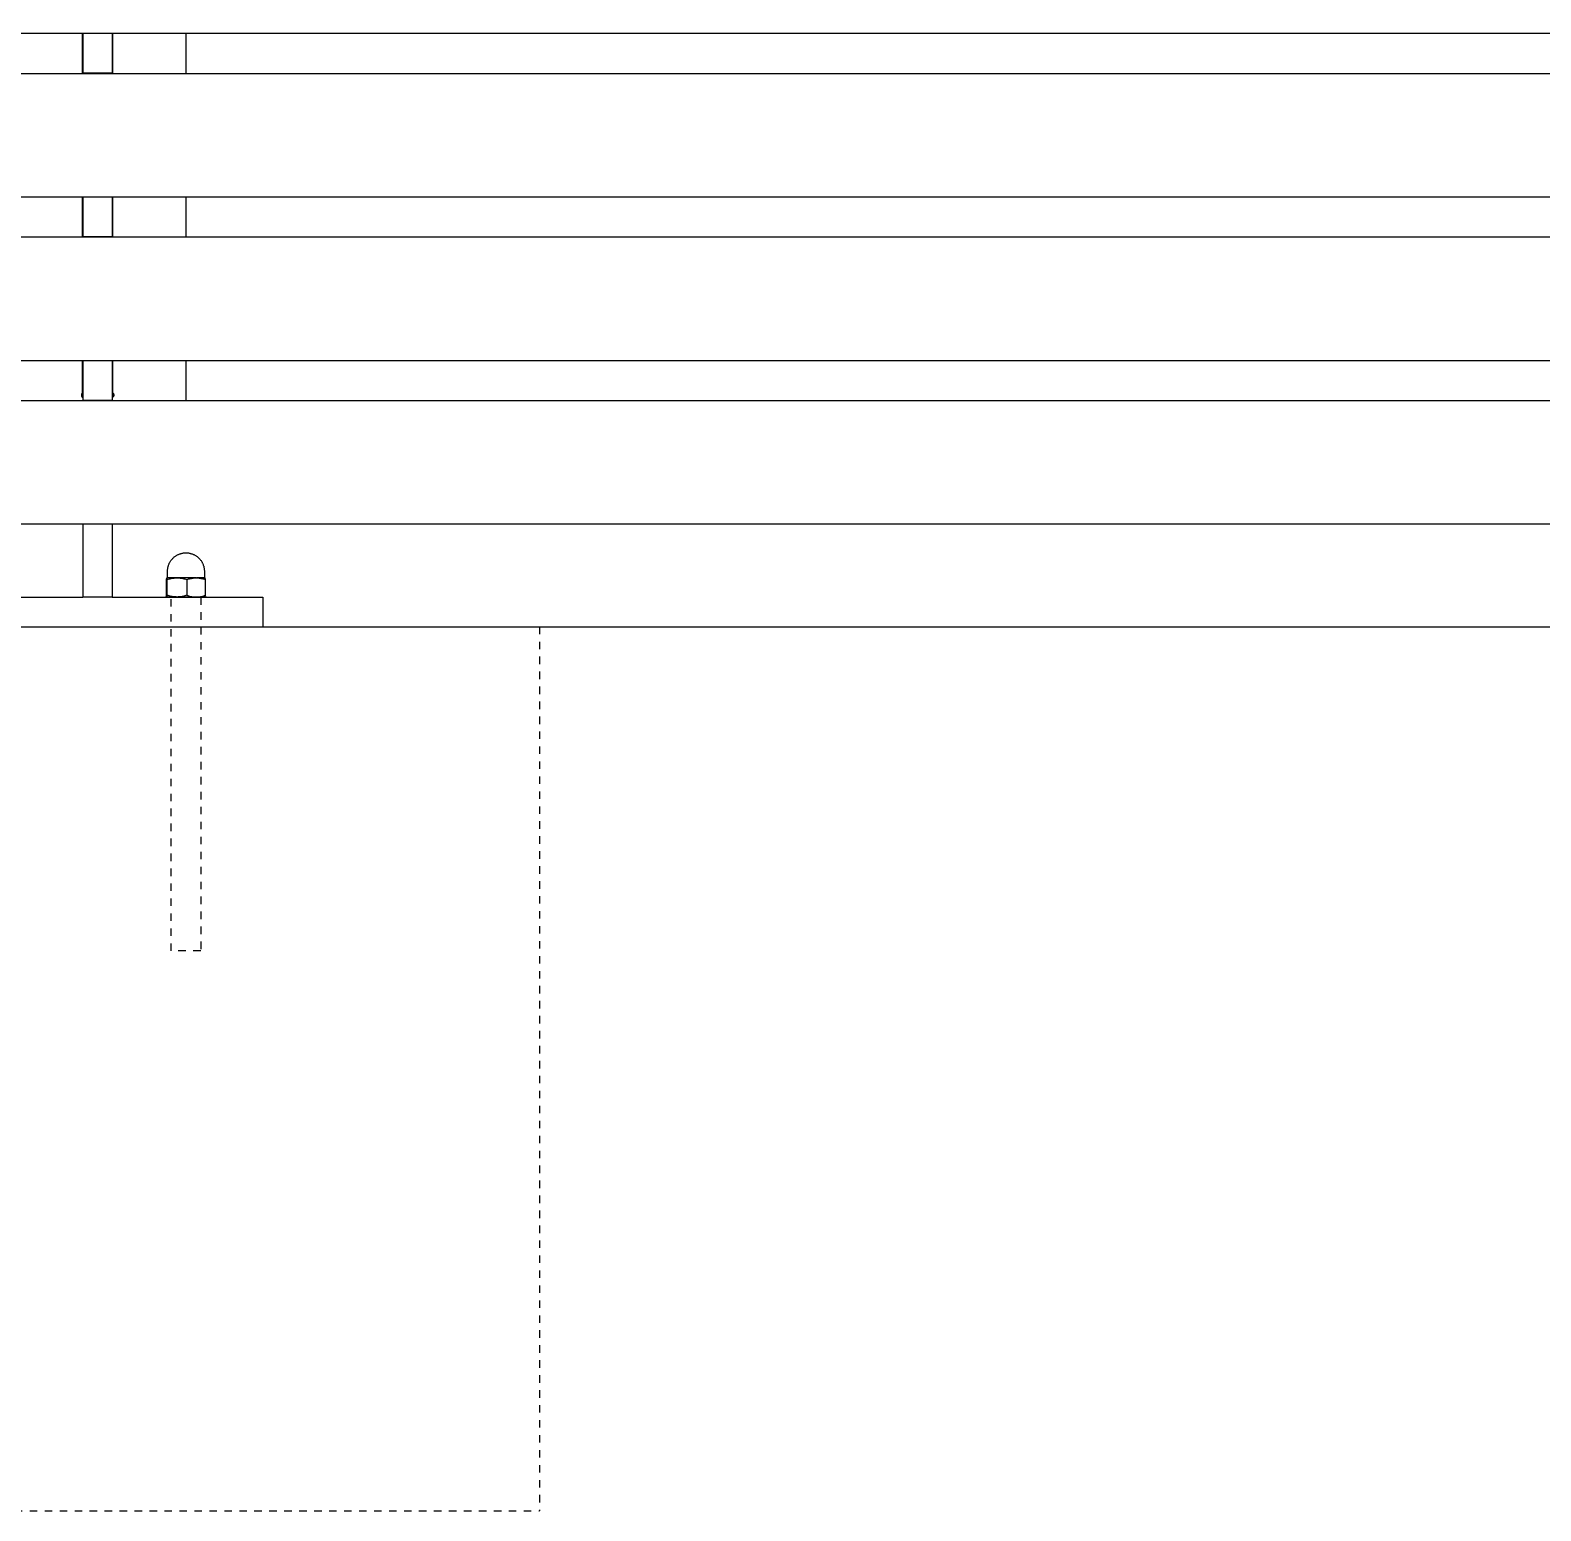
# Model space of a CAD drawing. Header units: inches. Extents: x -12 to 193, y -19 to 105.
# Drawn here: x 31.85 to 52.03, y 75.2 to 94.98 of the extents above; entities that cross this region are included whole.
import ezdxf

# ---------------------------------------------------------------- set-up
doc = ezdxf.new("R2010")
doc.units = ezdxf.units.IN
doc.linetypes.add('HIDDEN', pattern=[1.905, 1.27, -0.635])
for name, color, linetype, lineweight in [('ZANO_R', 7, 'Continuous', 0), ('ZANO_R_przerywana', 250, 'HIDDEN', 0), ('ZANO_W', 1, 'Continuous', 0)]:
    doc.layers.add(name, color=color, linetype=linetype, lineweight=lineweight)
doc.styles.get("Standard").update_dxf_attribs({"font": 'arial.ttf'})
doc.dimstyles.new('amerykanie', dxfattribs={"dimtxt": 50, "dimasz": 50, "dimexe": 0.5, "dimexo": 0.5, "dimgap": 1, "dimtad": 1, "dimdec": 0, "dimzin": 0, "dimlunit": 5, "dimtxsty": 'Standard', "dimcen": 0.09, "dimclrd": 1, "dimclre": 1, "dimclrt": 1, "dimazin": 0, "dimtfac": 1, "dimtdec": 0, "dimtmove": 0, "dimatfit": 3, "dimfxl": 1, "dimtzin": 0, "dimarcsym": 1})

# ---------------------------------------------------------------- blocks, each defined once
blk = doc.blocks.new('*D370')
at = {"layer": 'ZANO_W', "color": 1, "lineweight": -2}
blk.add_line((171.961, 90.223), (171.519, 93.512), dxfattribs=at)
for start, end in [(78.719, 88.1805), (97.6419, 180), (189.4614, 198.9229)]:
    blk.add_arc((172.392, 87.008), 6.063, start, end, dxfattribs=at)
at = {"layer": 'ZANO_W', "color": 1}
for points in [[(172.576, 93.234), (172.593, 92.901), (171.586, 93.017)], [(166.578, 86.025), (166.246, 85.997), (166.33, 87.008)]]:
    blk.add_solid(points, dxfattribs=at)
at = {"layer": 'ZANO_W', "color": 1, "insert": (166.82, 91.882), "char_height": 1.625, "attachment_point": 5, "rotation": 48.821}
blk.add_mtext("82%%d21'", dxfattribs=at)

msp = doc.modelspace()

# ---------------------------------------------------------------- linework, layer by layer
at = {"layer": 'ZANO_R'}
for p, q in [((68.0638, 94.93206), (-2.56608, 94.93206)), ((32.54413, 94.93206), (32.54413, 94.39932)), ((32.55201, 94.93206), (32.55201, 94.89865)), ((32.55201, 94.89865), (32.55201, 94.50845)), ((32.94571, 94.93206), (32.94571, 94.89865)), ((32.94571, 94.89865), (32.94571, 94.50845)), ((32.95358, 94.39932), (32.95358, 94.93206)), ((33.92996, 94.93206), (33.92996, 94.39932)), ((32.55201, 94.50845), (32.55201, 94.40604)), ((32.94571, 94.50845), (32.94571, 94.40604)), ((-2.56608, 94.39932), (68.0638, 94.39932)), ((32.55201, 94.40604), (32.55201, 94.39932)), ((32.55201, 94.40604), (32.94571, 94.40604)), ((32.94571, 94.40604), (32.94571, 94.39932)), ((68.0638, 92.74691), (-2.56608, 92.74691)), ((32.54413, 92.74691), (32.54413, 92.21418)), ((32.55201, 92.74691), (32.55201, 92.71351)), ((32.55201, 92.71351), (32.55201, 92.32331)), ((32.94571, 92.74691), (32.94571, 92.71351)), ((32.94571, 92.71351), (32.94571, 92.32331)), ((32.95358, 92.21418), (32.95358, 92.74691)), ((33.92996, 92.74691), (33.92996, 92.21418)), ((32.55201, 92.32331), (32.55201, 92.2209)), ((32.94571, 92.32331), (32.94571, 92.2209)), ((-2.56608, 92.21418), (68.0638, 92.21418)), ((32.55201, 92.2209), (32.55201, 92.21418)), ((32.55201, 92.2209), (32.94571, 92.2209)), ((32.94571, 92.2209), (32.94571, 92.21418)), ((68.0638, 90.56177), (-2.56608, 90.56177)), ((32.54413, 90.56177), (32.54413, 90.1301)), ((32.55201, 90.56177), (32.55201, 90.52837)), ((32.55201, 90.52837), (32.55201, 90.13816)), ((32.94571, 90.56177), (32.94571, 90.52837)), ((32.94571, 90.52837), (32.94571, 90.13816)), ((32.95358, 90.1301), (32.95358, 90.56177)), ((33.92996, 90.56177), (33.92996, 90.02904)), ((-2.56608, 90.02904), (68.0638, 90.02904)), ((32.53262, 90.10358), (32.53261, 90.10224)), ((32.53261, 90.10224), (32.53264, 90.10089)), ((32.53268, 90.10493), (32.53262, 90.10358)), ((32.53264, 90.10089), (32.53272, 90.09955)), ((32.53279, 90.10627), (32.53268, 90.10493)), ((32.53272, 90.09955), (32.53284, 90.09821)), ((32.53295, 90.10761), (32.53279, 90.10627)), ((32.53284, 90.09821), (32.53302, 90.09687)), ((32.53315, 90.10894), (32.53295, 90.10761)), ((32.53302, 90.09687), (32.53323, 90.09554)), ((32.53339, 90.11026), (32.53315, 90.10894)), ((32.53323, 90.09554), (32.5335, 90.09422)), ((32.53369, 90.11157), (32.53339, 90.11026)), ((32.5335, 90.09422), (32.53381, 90.09291)), ((32.53402, 90.11288), (32.53369, 90.11157)), ((32.53381, 90.09291), (32.53416, 90.09161)), ((32.53441, 90.11417), (32.53402, 90.11288)), ((32.53405, 90.11298), (32.53442, 90.11173)), ((32.53416, 90.09161), (32.53456, 90.09033)), ((32.53483, 90.11545), (32.53441, 90.11417)), ((32.53442, 90.11173), (32.53484, 90.11049)), ((32.53456, 90.09033), (32.53501, 90.08906)), ((32.5353, 90.11671), (32.53483, 90.11545)), ((32.53484, 90.11049), (32.5353, 90.10926)), ((32.53501, 90.08906), (32.53549, 90.0878)), ((32.53582, 90.11795), (32.5353, 90.11671)), ((32.5353, 90.10926), (32.5358, 90.10806)), ((32.53549, 90.0878), (32.53602, 90.08656)), ((32.5358, 90.10806), (32.53634, 90.10687)), ((32.53638, 90.11918), (32.53582, 90.11795)), ((32.53602, 90.08656), (32.5366, 90.08535)), ((32.53634, 90.10687), (32.53691, 90.1057)), ((32.53698, 90.12038), (32.53638, 90.11918)), ((32.5366, 90.08535), (32.53721, 90.08415)), ((32.53691, 90.1057), (32.53753, 90.10455)), ((32.53762, 90.12156), (32.53698, 90.12038)), ((32.53721, 90.08415), (32.53787, 90.08297)), ((32.53753, 90.10455), (32.53819, 90.10342)), ((32.5383, 90.12273), (32.53762, 90.12156)), ((32.53787, 90.08297), (32.53857, 90.08182)), ((32.53819, 90.10342), (32.53888, 90.10231)), ((32.53902, 90.12386), (32.5383, 90.12273)), ((32.53857, 90.08182), (32.5393, 90.0807)), ((32.53888, 90.10231), (32.53961, 90.10123)), ((32.53978, 90.12497), (32.53902, 90.12386)), ((32.5393, 90.0807), (32.54008, 90.07959)), ((32.53961, 90.10123), (32.54038, 90.10017)), ((32.54058, 90.12606), (32.53978, 90.12497)), ((32.54008, 90.07959), (32.54089, 90.07852)), ((32.54038, 90.10017), (32.54118, 90.09914)), ((32.54141, 90.12711), (32.54058, 90.12606)), ((32.54089, 90.07852), (32.54174, 90.07748)), ((32.54118, 90.09914), (32.54201, 90.09813)), ((32.54229, 90.12814), (32.54141, 90.12711)), ((32.54174, 90.07748), (32.54262, 90.07646)), ((32.54201, 90.09813), (32.54288, 90.09715)), ((32.54319, 90.12913), (32.54229, 90.12814)), ((32.54262, 90.07646), (32.54354, 90.07548)), ((32.54288, 90.09715), (32.54378, 90.09621)), ((32.54413, 90.1301), (32.54319, 90.12913)), ((32.54354, 90.07548), (32.5445, 90.07453)), ((32.54378, 90.09621), (32.54471, 90.09529)), ((32.5445, 90.07453), (32.54548, 90.07361)), ((32.54471, 90.09529), (32.54567, 90.09441)), ((32.54548, 90.07361), (32.5465, 90.07273)), ((32.54567, 90.09441), (32.54666, 90.09355)), ((32.5465, 90.07273), (32.54755, 90.07188)), ((32.54666, 90.09355), (32.54768, 90.09274)), ((32.54755, 90.07188), (32.54862, 90.07107)), ((32.54768, 90.09274), (32.54872, 90.09195)), ((32.54862, 90.07107), (32.54972, 90.0703)), ((32.54872, 90.09195), (32.54979, 90.0912)), ((32.54972, 90.0703), (32.55085, 90.06957)), ((32.54979, 90.0912), (32.55089, 90.09049)), ((32.55085, 90.06957), (32.55201, 90.06887)), ((32.55089, 90.09049), (32.55201, 90.08982)), ((32.55201, 90.13816), (32.55201, 90.03576)), ((32.55201, 90.03576), (32.94571, 90.03576)), ((32.94571, 90.13816), (32.94571, 90.03576)), ((32.94571, 90.08982), (32.94683, 90.09049)), ((32.94686, 90.06957), (32.94571, 90.06887)), ((32.94683, 90.09049), (32.94792, 90.0912)), ((32.94799, 90.0703), (32.94686, 90.06957)), ((32.94792, 90.0912), (32.94899, 90.09195)), ((32.94909, 90.07107), (32.94799, 90.0703)), ((32.94899, 90.09195), (32.95003, 90.09274)), ((32.95017, 90.07188), (32.94909, 90.07107)), ((32.95003, 90.09274), (32.95105, 90.09355)), ((32.95121, 90.07273), (32.95017, 90.07188)), ((32.95105, 90.09355), (32.95204, 90.09441)), ((32.95223, 90.07361), (32.95121, 90.07273)), ((32.95204, 90.09441), (32.953, 90.09529)), ((32.95322, 90.07453), (32.95223, 90.07361)), ((32.953, 90.09529), (32.95393, 90.09621)), ((32.95417, 90.07548), (32.95322, 90.07453)), ((32.95358, 90.1301), (32.95452, 90.12913)), ((32.95393, 90.09621), (32.95483, 90.09715)), ((32.95509, 90.07646), (32.95417, 90.07548)), ((32.95452, 90.12913), (32.95543, 90.12814)), ((32.95483, 90.09715), (32.9557, 90.09813)), ((32.95597, 90.07748), (32.95509, 90.07646)), ((32.95543, 90.12814), (32.9563, 90.12711)), ((32.9557, 90.09813), (32.95654, 90.09914)), ((32.95682, 90.07852), (32.95597, 90.07748)), ((32.9563, 90.12711), (32.95714, 90.12606)), ((32.95654, 90.09914), (32.95734, 90.10017)), ((32.95764, 90.07959), (32.95682, 90.07852)), ((32.95714, 90.12606), (32.95793, 90.12497)), ((32.95734, 90.10017), (32.9581, 90.10123)), ((32.95841, 90.0807), (32.95764, 90.07959)), ((32.95793, 90.12497), (32.95869, 90.12386)), ((32.9581, 90.10123), (32.95883, 90.10231)), ((32.95915, 90.08182), (32.95841, 90.0807)), ((32.95869, 90.12386), (32.95942, 90.12273)), ((32.95883, 90.10231), (32.95953, 90.10342)), ((32.95984, 90.08297), (32.95915, 90.08182)), ((32.95942, 90.12273), (32.9601, 90.12156)), ((32.95953, 90.10342), (32.96018, 90.10455)), ((32.9605, 90.08415), (32.95984, 90.08297)), ((32.9601, 90.12156), (32.96074, 90.12038)), ((32.96018, 90.10455), (32.9608, 90.1057)), ((32.96112, 90.08535), (32.9605, 90.08415)), ((32.96074, 90.12038), (32.96134, 90.11918)), ((32.9608, 90.1057), (32.96138, 90.10687)), ((32.96169, 90.08656), (32.96112, 90.08535)), ((32.96134, 90.11918), (32.9619, 90.11795)), ((32.96138, 90.10687), (32.96192, 90.10806)), ((32.96222, 90.0878), (32.96169, 90.08656)), ((32.9619, 90.11795), (32.96241, 90.11671)), ((32.96192, 90.10806), (32.96242, 90.10926)), ((32.96271, 90.08906), (32.96222, 90.0878)), ((32.96241, 90.11671), (32.96288, 90.11545)), ((32.96242, 90.10926), (32.96287, 90.11049)), ((32.96315, 90.09033), (32.96271, 90.08906)), ((32.96287, 90.11049), (32.96329, 90.11173)), ((32.96288, 90.11545), (32.96331, 90.11417)), ((32.96355, 90.09161), (32.96315, 90.09033)), ((32.96329, 90.11173), (32.96367, 90.11298)), ((32.96331, 90.11417), (32.96369, 90.11288)), ((32.96391, 90.09291), (32.96355, 90.09161)), ((32.96369, 90.11288), (32.96403, 90.11157)), ((32.96422, 90.09422), (32.96391, 90.09291)), ((32.96403, 90.11157), (32.96432, 90.11026)), ((32.96448, 90.09554), (32.96422, 90.09422)), ((32.96432, 90.11026), (32.96457, 90.10894)), ((32.9647, 90.09687), (32.96448, 90.09554)), ((32.96457, 90.10894), (32.96477, 90.10761)), ((32.96487, 90.09821), (32.9647, 90.09687)), ((32.96477, 90.10761), (32.96492, 90.10627)), ((32.96499, 90.09955), (32.96487, 90.09821)), ((32.96492, 90.10627), (32.96503, 90.10493)), ((32.96507, 90.10089), (32.96499, 90.09955)), ((32.96503, 90.10493), (32.96509, 90.10358)), ((32.96511, 90.10224), (32.96507, 90.10089)), ((32.96509, 90.10358), (32.96511, 90.10224)), ((68.0638, 88.37663), (-2.56608, 88.37663)), ((32.55201, 88.37663), (32.55201, 87.4015)), ((32.94571, 88.37663), (32.94571, 87.4015)), ((33.8717, 87.98789), (33.8799, 87.98974)), ((33.8799, 87.98974), (33.88815, 87.99131)), ((33.88815, 87.99131), (33.89645, 87.9926)), ((33.89645, 87.9926), (33.9048, 87.9936)), ((33.9048, 87.9936), (33.91317, 87.99432)), ((33.91317, 87.99432), (33.92156, 87.99475)), ((33.92156, 87.99475), (33.92996, 87.99489)), ((33.92996, 87.99489), (33.93836, 87.99475)), ((33.93836, 87.99475), (33.94675, 87.99432)), ((33.94675, 87.99432), (33.95512, 87.9936)), ((33.95512, 87.9936), (33.96346, 87.9926)), ((33.96346, 87.9926), (33.97177, 87.99131)), ((33.97177, 87.99131), (33.98002, 87.98974)), ((33.98002, 87.98974), (33.98822, 87.98789)), ((33.68619, 87.78233), (33.68747, 87.79063)), ((33.68747, 87.79063), (33.68904, 87.79889)), ((33.68904, 87.79889), (33.69089, 87.80708)), ((33.69089, 87.80708), (33.69302, 87.81521)), ((33.69302, 87.81521), (33.69542, 87.82326)), ((33.69542, 87.82326), (33.6981, 87.83123)), ((33.6981, 87.83123), (33.70105, 87.8391)), ((33.70105, 87.8391), (33.70427, 87.84686)), ((33.70427, 87.84686), (33.70775, 87.85451)), ((33.70775, 87.85451), (33.71148, 87.86203)), ((33.71148, 87.86203), (33.71548, 87.86942)), ((33.71548, 87.86942), (33.71972, 87.87668)), ((33.71972, 87.87668), (33.72421, 87.88378)), ((33.72421, 87.88378), (33.72893, 87.89073)), ((33.72893, 87.89073), (33.73389, 87.89751)), ((33.73389, 87.89751), (33.73908, 87.90411)), ((33.73908, 87.90411), (33.7445, 87.91054)), ((33.7445, 87.91054), (33.75013, 87.91678)), ((33.75013, 87.91678), (33.75597, 87.92282)), ((33.75597, 87.92282), (33.76201, 87.92866)), ((33.76201, 87.92866), (33.76825, 87.93429)), ((33.76825, 87.93429), (33.77467, 87.9397)), ((33.77467, 87.9397), (33.78128, 87.94489)), ((33.78128, 87.94489), (33.78806, 87.94985)), ((33.78806, 87.94985), (33.795, 87.95458)), ((33.795, 87.95458), (33.80211, 87.95907)), ((33.80211, 87.95907), (33.80936, 87.96331)), ((33.80936, 87.96331), (33.81675, 87.9673)), ((33.81675, 87.9673), (33.82428, 87.97104)), ((33.82428, 87.97104), (33.83193, 87.97452)), ((33.83193, 87.97452), (33.83969, 87.97773)), ((33.83969, 87.97773), (33.84756, 87.98068)), ((33.84756, 87.98068), (33.85552, 87.98336)), ((33.85552, 87.98336), (33.86357, 87.98576)), ((33.86357, 87.98576), (33.8717, 87.98789)), ((33.98822, 87.98789), (33.99635, 87.98576)), ((33.99635, 87.98576), (34.0044, 87.98336)), ((34.0044, 87.98336), (34.01236, 87.98068)), ((34.01236, 87.98068), (34.02023, 87.97773)), ((34.02023, 87.97773), (34.02799, 87.97452)), ((34.02799, 87.97452), (34.03564, 87.97104)), ((34.03564, 87.97104), (34.04316, 87.9673)), ((34.04316, 87.9673), (34.05056, 87.96331)), ((34.05056, 87.96331), (34.05781, 87.95907)), ((34.05781, 87.95907), (34.06491, 87.95458)), ((34.06491, 87.95458), (34.07186, 87.94985)), ((34.07186, 87.94985), (34.07864, 87.94489)), ((34.07864, 87.94489), (34.08525, 87.9397)), ((34.08525, 87.9397), (34.09167, 87.93429)), ((34.09167, 87.93429), (34.09791, 87.92866)), ((34.09791, 87.92866), (34.10395, 87.92282)), ((34.10395, 87.92282), (34.10979, 87.91678)), ((34.10979, 87.91678), (34.11542, 87.91054)), ((34.11542, 87.91054), (34.12083, 87.90411)), ((34.12083, 87.90411), (34.12602, 87.89751)), ((34.12602, 87.89751), (34.13098, 87.89073)), ((34.13098, 87.89073), (34.13571, 87.88378)), ((34.13571, 87.88378), (34.1402, 87.87668)), ((34.1402, 87.87668), (34.14444, 87.86942)), ((34.14444, 87.86942), (34.14843, 87.86203)), ((34.14843, 87.86203), (34.15217, 87.85451)), ((34.15217, 87.85451), (34.15565, 87.84686)), ((34.15565, 87.84686), (34.15887, 87.8391)), ((34.15887, 87.8391), (34.16181, 87.83123)), ((34.16181, 87.83123), (34.16449, 87.82326)), ((34.16449, 87.82326), (34.1669, 87.81521)), ((34.1669, 87.81521), (34.16903, 87.80708)), ((34.16903, 87.80708), (34.17087, 87.79889)), ((34.17087, 87.79889), (34.17244, 87.79063)), ((34.17244, 87.79063), (34.17373, 87.78233)), ((33.66836, 87.63739), (33.67426, 87.66024)), ((33.66836, 87.42719), (33.66836, 87.63739)), ((33.67426, 87.66024), (33.68016, 87.63739)), ((33.80715, 87.66024), (33.67444, 87.66024)), ((33.67933, 87.66027), (33.6839, 87.66497)), ((33.68016, 87.63739), (33.69283, 87.64154)), ((33.68016, 87.42719), (33.68016, 87.63739)), ((33.6839, 87.74883), (33.68404, 87.75723)), ((33.6839, 87.66497), (33.6839, 87.74883)), ((33.68404, 87.75723), (33.68447, 87.76562)), ((33.68447, 87.76562), (33.68519, 87.77399)), ((33.68519, 87.77399), (33.68619, 87.78233)), ((33.69283, 87.64154), (33.70562, 87.64528)), ((33.70562, 87.64528), (33.71853, 87.64862)), ((33.71853, 87.64862), (33.73155, 87.65154)), ((33.73155, 87.65154), (33.74464, 87.65405)), ((33.74464, 87.65405), (33.75781, 87.65613)), ((33.75781, 87.65613), (33.77104, 87.6578)), ((33.77104, 87.6578), (33.78432, 87.65904)), ((33.78432, 87.65904), (33.79763, 87.65985)), ((33.79763, 87.65985), (33.81096, 87.66024)), ((33.81096, 87.66024), (33.82428, 87.65985)), ((34.06299, 87.66024), (33.8143, 87.66024)), ((33.82428, 87.65985), (33.83759, 87.65904)), ((33.83759, 87.65904), (33.85087, 87.65779)), ((33.85087, 87.65779), (33.8641, 87.65613)), ((33.8641, 87.65613), (33.87727, 87.65405)), ((33.87727, 87.65405), (33.89037, 87.65154)), ((33.89037, 87.65154), (33.90338, 87.64862)), ((33.90338, 87.64862), (33.91629, 87.64528)), ((33.91629, 87.64528), (33.92908, 87.64154)), ((33.92908, 87.64154), (33.94176, 87.63739)), ((33.94176, 87.63739), (33.95382, 87.64153)), ((33.94176, 87.63739), (33.94176, 87.42719)), ((33.95382, 87.64153), (33.96601, 87.64527)), ((33.96601, 87.64527), (33.97833, 87.64861)), ((33.97833, 87.64861), (33.99074, 87.65153)), ((33.99074, 87.65153), (34.00325, 87.65403)), ((34.00325, 87.65403), (34.01584, 87.65612)), ((34.01584, 87.65612), (34.02848, 87.65779)), ((34.02848, 87.65779), (34.04118, 87.65903)), ((34.04118, 87.65903), (34.05391, 87.65985)), ((34.05391, 87.65985), (34.06666, 87.66024)), ((34.06666, 87.66024), (34.07941, 87.65985)), ((34.15546, 87.66024), (34.06989, 87.66024)), ((34.07941, 87.65985), (34.09214, 87.65903)), ((34.09214, 87.65903), (34.10483, 87.65778)), ((34.10483, 87.65778), (34.11748, 87.65612)), ((34.11748, 87.65612), (34.13006, 87.65403)), ((34.13006, 87.65403), (34.14257, 87.65152)), ((34.14257, 87.65152), (34.15499, 87.6486)), ((34.15499, 87.6486), (34.1673, 87.64527)), ((34.17865, 87.66024), (34.15546, 87.66024)), ((34.1673, 87.64527), (34.17949, 87.64153)), ((34.17373, 87.78233), (34.17473, 87.77399)), ((34.17473, 87.77399), (34.17545, 87.76562)), ((34.17545, 87.76562), (34.17588, 87.75723)), ((34.17588, 87.75723), (34.17602, 87.74883)), ((34.17602, 87.74883), (34.17602, 87.66497)), ((34.17602, 87.66497), (34.17602, 87.66481)), ((34.17602, 87.66481), (34.17603, 87.66465)), ((34.17603, 87.66465), (34.17604, 87.66449)), ((34.17604, 87.66449), (34.17606, 87.66433)), ((34.17606, 87.66433), (34.17609, 87.66417)), ((34.17609, 87.66417), (34.17611, 87.66402)), ((34.17611, 87.66402), (34.17615, 87.66386)), ((34.17615, 87.66386), (34.17619, 87.6637)), ((34.17619, 87.6637), (34.17623, 87.66355)), ((34.17623, 87.66355), (34.17628, 87.6634)), ((34.17628, 87.6634), (34.17634, 87.66325)), ((34.17634, 87.66325), (34.1764, 87.6631)), ((34.1764, 87.6631), (34.17647, 87.66296)), ((34.17647, 87.66296), (34.17654, 87.66281)), ((34.17654, 87.66281), (34.17661, 87.66267)), ((34.17661, 87.66267), (34.17669, 87.66253)), ((34.17669, 87.66253), (34.17678, 87.6624)), ((34.17678, 87.6624), (34.17687, 87.66227)), ((34.17687, 87.66227), (34.17696, 87.66214)), ((34.17696, 87.66214), (34.17706, 87.66201)), ((34.17706, 87.66201), (34.17716, 87.66189)), ((34.17716, 87.66189), (34.17727, 87.66177)), ((34.17727, 87.66177), (34.17738, 87.66166)), ((34.17738, 87.66166), (34.1775, 87.66154)), ((34.1775, 87.66154), (34.17762, 87.66144)), ((34.17762, 87.66144), (34.17774, 87.66133)), ((34.17774, 87.66133), (34.17786, 87.66124)), ((34.17786, 87.66124), (34.17799, 87.66114)), ((34.17799, 87.66114), (34.17812, 87.66105)), ((34.17812, 87.66105), (34.17826, 87.66097)), ((34.17826, 87.66097), (34.1784, 87.66089)), ((34.1784, 87.66089), (34.17854, 87.66081)), ((34.17854, 87.66081), (34.17868, 87.66074)), ((34.18422, 87.66024), (34.17865, 87.66024)), ((34.17868, 87.66074), (34.17883, 87.66067)), ((34.17883, 87.66067), (34.17898, 87.66061)), ((34.17898, 87.66061), (34.17913, 87.66056)), ((34.17913, 87.66056), (34.17928, 87.66051)), ((34.17928, 87.66051), (34.17943, 87.66046)), ((34.17943, 87.66046), (34.17958, 87.66042)), ((34.17949, 87.64153), (34.19156, 87.63739)), ((34.17958, 87.66042), (34.17974, 87.66039)), ((34.17974, 87.66039), (34.1799, 87.66036)), ((34.1799, 87.66036), (34.18006, 87.66033)), ((34.18006, 87.66033), (34.18021, 87.66032)), ((34.18021, 87.66032), (34.18037, 87.6603)), ((34.18552, 87.66024), (34.18422, 87.66024)), ((34.1858, 87.66024), (34.18552, 87.66024)), ((34.18586, 87.66024), (34.1858, 87.66024)), ((34.18585, 87.66024), (34.18586, 87.66024)), ((34.18586, 87.66024), (34.18586, 87.66024)), ((34.18586, 87.66024), (34.18586, 87.66024)), ((34.18586, 87.66024), (34.18604, 87.66014)), ((34.19156, 87.63739), (34.18604, 87.66014)), ((34.19156, 87.42719), (34.19156, 87.63739)), ((31.20248, 87.4015), (32.55201, 87.4015)), ((32.94571, 87.4015), (32.55201, 87.4015)), ((32.94571, 87.4015), (34.29523, 87.4015)), ((33.67407, 87.40434), (33.65437, 87.40434)), ((33.67426, 87.40434), (33.66836, 87.42719)), ((33.68016, 87.42719), (33.67426, 87.40434)), ((33.80493, 87.40434), (33.67443, 87.40434)), ((33.69283, 87.42304), (33.68016, 87.42719)), ((33.70562, 87.4193), (33.69283, 87.42304)), ((33.71853, 87.41596), (33.70562, 87.4193)), ((33.73155, 87.41304), (33.71853, 87.41596)), ((33.74464, 87.41054), (33.73155, 87.41304)), ((33.75781, 87.40845), (33.74464, 87.41054)), ((33.77104, 87.40679), (33.75781, 87.40845)), ((33.78432, 87.40555), (33.77104, 87.40679)), ((33.79763, 87.40473), (33.78432, 87.40555)), ((33.81096, 87.40434), (33.79763, 87.40473)), ((33.82428, 87.40473), (33.81096, 87.40434)), ((34.06666, 87.40434), (33.81764, 87.40434)), ((33.83759, 87.40555), (33.82428, 87.40473)), ((33.85087, 87.40679), (33.83759, 87.40555)), ((33.8641, 87.40845), (33.85087, 87.40679)), ((33.87727, 87.41054), (33.8641, 87.40845)), ((33.89037, 87.41304), (33.87727, 87.41054)), ((33.90338, 87.41596), (33.89037, 87.41304)), ((33.91629, 87.4193), (33.90338, 87.41596)), ((33.92908, 87.42304), (33.91629, 87.4193)), ((33.94176, 87.42719), (33.92908, 87.42304)), ((33.94176, 87.42719), (33.95382, 87.42305)), ((33.95382, 87.42305), (33.96601, 87.41931)), ((33.96601, 87.41931), (33.97833, 87.41597)), ((33.97833, 87.41597), (33.99074, 87.41305)), ((33.99074, 87.41305), (34.00325, 87.41055)), ((34.00325, 87.41055), (34.01584, 87.40846)), ((34.01584, 87.40846), (34.02848, 87.4068)), ((34.02848, 87.4068), (34.04118, 87.40555)), ((34.04118, 87.40555), (34.05391, 87.40473)), ((34.05391, 87.40473), (34.06666, 87.40434)), ((34.06666, 87.40434), (34.07941, 87.40473)), ((34.18582, 87.40434), (34.06666, 87.40434)), ((34.07941, 87.40473), (34.09214, 87.40556)), ((34.09214, 87.40556), (34.10483, 87.4068)), ((34.10483, 87.4068), (34.11748, 87.40847)), ((34.11748, 87.40847), (34.13006, 87.41055)), ((34.13006, 87.41055), (34.14257, 87.41306)), ((34.14257, 87.41306), (34.15499, 87.41598)), ((34.15499, 87.41598), (34.1673, 87.41931)), ((34.1673, 87.41931), (34.17949, 87.42305)), ((34.17949, 87.42305), (34.19156, 87.42719)), ((34.20555, 87.40434), (34.18585, 87.40434)), ((34.18604, 87.40444), (34.18586, 87.40434)), ((34.18604, 87.40444), (34.19156, 87.42719)), ((34.29523, 87.4015), (34.45259, 87.4015)), ((34.45259, 87.4015), (34.95704, 87.4015)), ((34.95704, 87.4015), (34.95715, 87.4015)), ((34.95716, 87.4015), (34.95716, 87.0078)), ((26.84335, 87.0078), (38.65437, 87.0078))]:
    msp.add_line(p, q, dxfattribs=at)
msp.add_lwpolyline([(-8.53504, 87.0078), (193.01922, 87.0078)], dxfattribs=at)
at = {"layer": 'ZANO_R_przerywana', "ltscale": 0.05}
for p, q in [((33.73311, 82.6771), (33.73311, 87.4015)), ((34.12681, 87.4015), (34.12681, 82.6771)), ((38.65437, 87.0078), (38.65437, 75.19679)), ((34.12681, 82.6771), (33.73314, 82.6771)), ((34.12677, 82.6771), (34.12681, 82.6771)), ((34.12681, 82.6771), (34.12681, 82.6771)), ((26.84335, 75.19679), (38.65437, 75.19679))]:
    msp.add_line(p, q, dxfattribs=at)

# ---------------------------------------------------------------- dimensions: what is measured, and where the dimension line sits
at = {"layer": 'ZANO_W'}
dim = msp.add_angular_dim_2l(base=(168.90655, 91.96824), line1=((-8.53504, 87.0078), (193.01922, 87.0078)), line2=((172.19471, 88.47903), (172.02717, 89.72769)), dimstyle='amerykanie', override={"dimtxt": 1.625, "dimasz": 1, "dimgap": 0.5, "dimdec": 4, "dimaunit": 1, "dimadec": 1, "dimtdec": 4, "dimtmove": 1, "dimfrac": 2}, dxfattribs=at)
dim.commit()
dim.dimension.update_dxf_attribs({"geometry": '*D370', "text_midpoint": (166.82034, 91.88192)})

doc.saveas('drawing.dxf')
